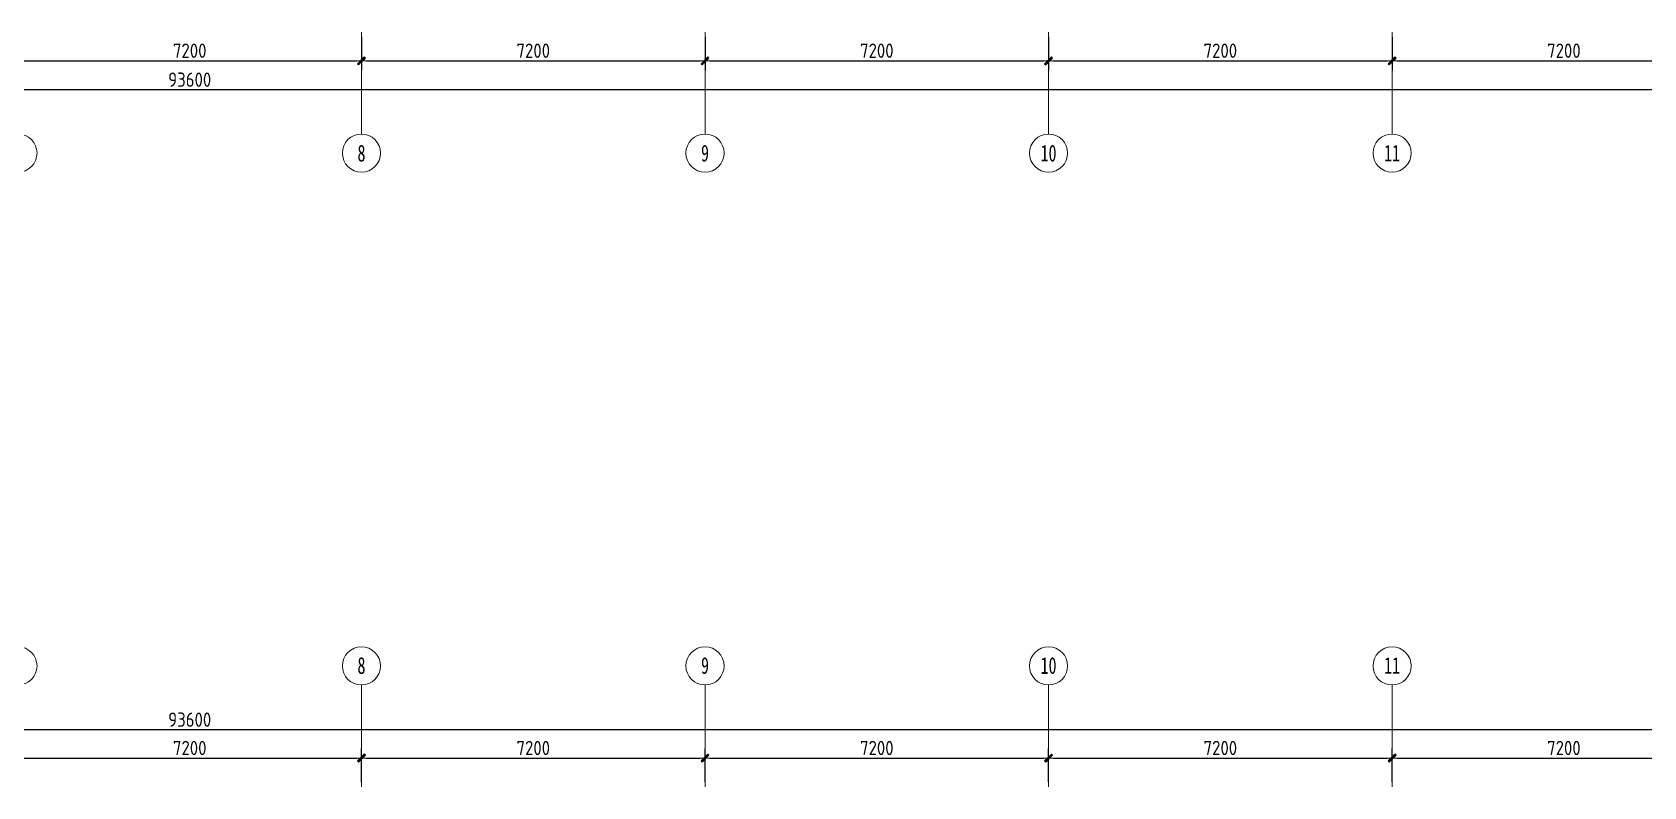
# Model space of a CAD drawing. Header units: millimetres. Extents: x 33621 to 401573, y -91663 to 133135.
# Drawn here: x 82197 to 115971, y -40800 to -24990 of the extents above; entities that cross this region are included whole.
import ezdxf
from ezdxf.enums import TextEntityAlignment as Align

# ---------------------------------------------------------------- set-up
doc = ezdxf.new("R2010")
doc.units = ezdxf.units.MM
doc.header["$LTSCALE"] = 10
doc.layers.get('0').update_dxf_attribs({"color": 253})
doc.layers.get('Defpoints').update_dxf_attribs({"color": 250})
doc.layers.add('AXIS【轴号】', color=253, linetype='Continuous', lineweight=0)
doc.layers.add('Dim【尺寸标注】', color=253, linetype='Continuous')
doc.layers.add('PUB_DIM', color=253, linetype='Continuous')
doc.styles.add('CCD_DIM', font='ARCHS.SHX')
doc.styles.add('宋体', font='', dxfattribs={"width": 0.7})
doc.styles.get('宋体').set_extended_font_data('SimSun')
doc.dimstyles.new('ZL_1：100', dxfattribs={"dimtxt": 3, "dimasz": 1, "dimexe": 2, "dimexo": 2, "dimgap": 0.6, "dimtad": 1, "dimdec": 0, "dimrnd": 5, "dimdsep": 46, "dimtxsty": 'CCD_DIM', "dimblk": 'WS-cj', "dimblk1": 'WS-cj', "dimblk2": 'WS-cj', "dimcen": 1, "dimclrd": 44, "dimclre": 44, "dimclrt": 2, "dimadec": 0, "dimazin": 2, "dimtfac": 1, "dimtdec": 0, "dimtix": 1, "dimtmove": 2, "dimatfit": 3, "dimldrblk": 'hl_arrow2', "dimfxl": 5, "dimfxlon": 1, "dimarcsym": 0})

# ---------------------------------------------------------------- blocks, each defined once
blk = doc.blocks.new('hl_Axis-A1')
at = {"color": 150, "ltscale": 2}
blk.add_line((21.33, 0), (0, 0), dxfattribs=at)
at = {"color": 150}
blk.add_circle((25.33, 0), 4, dxfattribs=at)
at = {"color": 50, "style": '宋体', "width": 0.7}
blk.add_attdef('轴号', text='', height=3.5, dxfattribs=at).set_placement((25.33, 0), align=Align.MIDDLE_CENTER)
blk = doc.blocks.new('WS-cj')
blk.add_hatch(color=2).paths.add_polyline_path([(0.59, 0.82), (-0.82, -0.59), (-0.59, -0.82), (0.82, 0.59)])
at = {"color": 2, "linetype": 'ByBlock', "lineweight": 0}
for p, q in [((-1.1, 0), (0, 0)), ((0, 0), (1.1, 0))]:
    blk.add_line(p, q, dxfattribs=at)
at = {"color": 2}
blk.add_lwpolyline([(0.59, 0.82), (-0.82, -0.59), (-0.59, -0.82), (0.82, 0.59)], close=True, dxfattribs=at)
blk = doc.blocks.new('*D246')
at = {"layer": 'Defpoints', "color": 0, "transparency": 16777216}
for p in [(-1262, -18684), (5938, -18684), (5938, -19284)]:
    blk.add_point(p, dxfattribs=at)
at = {"layer": 'Dim【尺寸标注】', "color": 44, "lineweight": -2, "transparency": 16777216}
for p, q in [((-1262, -18784), (-1262, -19484)), ((5938, -18784), (5938, -19484)), ((-1162, -19284), (5838, -19284))]:
    blk.add_line(p, q, dxfattribs=at)
at = {"layer": 'Dim【尺寸标注】', "color": 44, "lineweight": -2, "transparency": 16777216, "xscale": 100, "yscale": 100, "zscale": 100, "rotation": 180}
blk.add_blockref('WS-cj', (-1262, -19284), dxfattribs=at)
at = {"layer": 'Dim【尺寸标注】', "color": 44, "lineweight": -2, "transparency": 16777216, "xscale": 100, "yscale": 100, "zscale": 100}
blk.add_blockref('WS-cj', (5938, -19284), dxfattribs=at)
at = {"layer": 'Dim【尺寸标注】', "color": 2, "transparency": 16777216, "insert": (2338, -19071), "char_height": 300, "attachment_point": 5, "style": 'CCD_DIM'}
blk.add_mtext('7200', dxfattribs=at)
blk = doc.blocks.new('hl_arrow2')
at = {"color": 2}
blk.add_line((0, 0), (-1, 0), dxfattribs=at)
blk.add_lwpolyline([(0, 0), (-1, -1), (-1, -1), (0, 0), (-1, 1), (-1, 1)], close=True, dxfattribs=at)
blk = doc.blocks.new('*D247')
at = {"layer": 'Defpoints', "color": 0, "transparency": 16777216}
for p in [(5938, -18684), (13138, -18684), (13138, -19284)]:
    blk.add_point(p, dxfattribs=at)
at = {"layer": 'Dim【尺寸标注】', "color": 44, "lineweight": -2, "transparency": 16777216}
for p, q in [((5938, -18784), (5938, -19484)), ((13138, -18784), (13138, -19484)), ((6038, -19284), (13038, -19284))]:
    blk.add_line(p, q, dxfattribs=at)
at = {"layer": 'Dim【尺寸标注】', "color": 44, "lineweight": -2, "transparency": 16777216, "xscale": 100, "yscale": 100, "zscale": 100, "rotation": 180}
blk.add_blockref('WS-cj', (5938, -19284), dxfattribs=at)
at = {"layer": 'Dim【尺寸标注】', "color": 44, "lineweight": -2, "transparency": 16777216, "xscale": 100, "yscale": 100, "zscale": 100}
blk.add_blockref('WS-cj', (13138, -19284), dxfattribs=at)
at = {"layer": 'Dim【尺寸标注】', "color": 2, "transparency": 16777216, "insert": (9538, -19071), "char_height": 300, "attachment_point": 5, "style": 'CCD_DIM'}
blk.add_mtext('7200', dxfattribs=at)
blk = doc.blocks.new('*D248')
at = {"layer": 'Defpoints', "color": 0, "transparency": 16777216}
for p in [(13138, -18684), (20338, -18684), (20338, -19284)]:
    blk.add_point(p, dxfattribs=at)
at = {"layer": 'Dim【尺寸标注】', "color": 44, "lineweight": -2, "transparency": 16777216}
for p, q in [((13138, -18784), (13138, -19484)), ((20338, -18784), (20338, -19484)), ((13238, -19284), (20238, -19284))]:
    blk.add_line(p, q, dxfattribs=at)
at = {"layer": 'Dim【尺寸标注】', "color": 44, "lineweight": -2, "transparency": 16777216, "xscale": 100, "yscale": 100, "zscale": 100, "rotation": 180}
blk.add_blockref('WS-cj', (13138, -19284), dxfattribs=at)
at = {"layer": 'Dim【尺寸标注】', "color": 44, "lineweight": -2, "transparency": 16777216, "xscale": 100, "yscale": 100, "zscale": 100}
blk.add_blockref('WS-cj', (20338, -19284), dxfattribs=at)
at = {"layer": 'Dim【尺寸标注】', "color": 2, "transparency": 16777216, "insert": (16738, -19071), "char_height": 300, "attachment_point": 5, "style": 'CCD_DIM'}
blk.add_mtext('7200', dxfattribs=at)
blk = doc.blocks.new('*D249')
at = {"layer": 'Defpoints', "color": 0, "transparency": 16777216}
for p in [(20338, -18684), (27538, -18684), (27538, -19284)]:
    blk.add_point(p, dxfattribs=at)
at = {"layer": 'Dim【尺寸标注】', "color": 44, "lineweight": -2, "transparency": 16777216}
for p, q in [((20338, -18784), (20338, -19484)), ((27538, -18784), (27538, -19484)), ((20438, -19284), (27438, -19284))]:
    blk.add_line(p, q, dxfattribs=at)
at = {"layer": 'Dim【尺寸标注】', "color": 44, "lineweight": -2, "transparency": 16777216, "xscale": 100, "yscale": 100, "zscale": 100, "rotation": 180}
blk.add_blockref('WS-cj', (20338, -19284), dxfattribs=at)
at = {"layer": 'Dim【尺寸标注】', "color": 44, "lineweight": -2, "transparency": 16777216, "xscale": 100, "yscale": 100, "zscale": 100}
blk.add_blockref('WS-cj', (27538, -19284), dxfattribs=at)
at = {"layer": 'Dim【尺寸标注】', "color": 2, "transparency": 16777216, "insert": (23938, -19071), "char_height": 300, "attachment_point": 5, "style": 'CCD_DIM'}
blk.add_mtext('7200', dxfattribs=at)
blk = doc.blocks.new('*D250')
at = {"layer": 'Defpoints', "color": 0, "transparency": 16777216}
for p in [(27538, -18684), (34738, -18684), (34738, -19284)]:
    blk.add_point(p, dxfattribs=at)
at = {"layer": 'Dim【尺寸标注】', "color": 44, "lineweight": -2, "transparency": 16777216}
for p, q in [((27538, -18784), (27538, -19484)), ((34738, -18784), (34738, -19484)), ((27638, -19284), (34638, -19284))]:
    blk.add_line(p, q, dxfattribs=at)
at = {"layer": 'Dim【尺寸标注】', "color": 44, "lineweight": -2, "transparency": 16777216, "xscale": 100, "yscale": 100, "zscale": 100, "rotation": 180}
blk.add_blockref('WS-cj', (27538, -19284), dxfattribs=at)
at = {"layer": 'Dim【尺寸标注】', "color": 44, "lineweight": -2, "transparency": 16777216, "xscale": 100, "yscale": 100, "zscale": 100}
blk.add_blockref('WS-cj', (34738, -19284), dxfattribs=at)
at = {"layer": 'Dim【尺寸标注】', "color": 2, "transparency": 16777216, "insert": (31138, -19071), "char_height": 300, "attachment_point": 5, "style": 'CCD_DIM'}
blk.add_mtext('7200', dxfattribs=at)
blk = doc.blocks.new('*D255')
at = {"layer": 'Defpoints', "color": 0, "transparency": 16777216}
for p in [(-44462, -18684), (49138, -18684), (49138, -19884)]:
    blk.add_point(p, dxfattribs=at)
at = {"layer": 'Dim【尺寸标注】', "color": 44, "lineweight": -2, "transparency": 16777216}
for p, q in [((-44462, -19384), (-44462, -20084)), ((49138, -19384), (49138, -20084)), ((-44362, -19884), (49038, -19884))]:
    blk.add_line(p, q, dxfattribs=at)
at = {"layer": 'Dim【尺寸标注】', "color": 44, "lineweight": -2, "transparency": 16777216, "xscale": 100, "yscale": 100, "zscale": 100, "rotation": 180}
blk.add_blockref('WS-cj', (-44462, -19884), dxfattribs=at)
at = {"layer": 'Dim【尺寸标注】', "color": 44, "lineweight": -2, "transparency": 16777216, "xscale": 100, "yscale": 100, "zscale": 100}
blk.add_blockref('WS-cj', (49138, -19884), dxfattribs=at)
at = {"layer": 'Dim【尺寸标注】', "color": 2, "transparency": 16777216, "insert": (2338, -19678), "char_height": 300, "attachment_point": 5, "style": 'CCD_DIM'}
blk.add_mtext('93600', dxfattribs=at)
blk = doc.blocks.new('*D266')
at = {"layer": 'Defpoints', "color": 0, "transparency": 16777216}
for p in [(5938, 2411), (-1262, 1811), (5938, 1811)]:
    blk.add_point(p, dxfattribs=at)
at = {"layer": 'Dim【尺寸标注】', "color": 44, "lineweight": -2, "transparency": 16777216}
for p, q in [((-1262, 1911), (-1262, 2611)), ((-1162, 2411), (5838, 2411)), ((5938, 1911), (5938, 2611))]:
    blk.add_line(p, q, dxfattribs=at)
at = {"layer": 'Dim【尺寸标注】', "color": 44, "lineweight": -2, "transparency": 16777216, "xscale": 100, "yscale": 100, "zscale": 100, "rotation": 180}
blk.add_blockref('WS-cj', (-1262, 2411), dxfattribs=at)
at = {"layer": 'Dim【尺寸标注】', "color": 44, "lineweight": -2, "transparency": 16777216, "xscale": 100, "yscale": 100, "zscale": 100}
blk.add_blockref('WS-cj', (5938, 2411), dxfattribs=at)
at = {"layer": 'Dim【尺寸标注】', "color": 2, "transparency": 16777216, "insert": (2338, 2623), "char_height": 300, "attachment_point": 5, "style": 'CCD_DIM'}
blk.add_mtext('7200', dxfattribs=at)
blk = doc.blocks.new('*D267')
at = {"layer": 'Defpoints', "color": 0, "transparency": 16777216}
for p in [(13138, 2411), (5938, 1811), (13138, 1811)]:
    blk.add_point(p, dxfattribs=at)
at = {"layer": 'Dim【尺寸标注】', "color": 44, "lineweight": -2, "transparency": 16777216}
for p, q in [((5938, 1911), (5938, 2611)), ((6038, 2411), (13038, 2411)), ((13138, 1911), (13138, 2611))]:
    blk.add_line(p, q, dxfattribs=at)
at = {"layer": 'Dim【尺寸标注】', "color": 44, "lineweight": -2, "transparency": 16777216, "xscale": 100, "yscale": 100, "zscale": 100, "rotation": 180}
blk.add_blockref('WS-cj', (5938, 2411), dxfattribs=at)
at = {"layer": 'Dim【尺寸标注】', "color": 44, "lineweight": -2, "transparency": 16777216, "xscale": 100, "yscale": 100, "zscale": 100}
blk.add_blockref('WS-cj', (13138, 2411), dxfattribs=at)
at = {"layer": 'Dim【尺寸标注】', "color": 2, "transparency": 16777216, "insert": (9538, 2623), "char_height": 300, "attachment_point": 5, "style": 'CCD_DIM'}
blk.add_mtext('7200', dxfattribs=at)
blk = doc.blocks.new('*D268')
at = {"layer": 'Defpoints', "color": 0, "transparency": 16777216}
for p in [(20338, 2411), (13138, 1811), (20338, 1811)]:
    blk.add_point(p, dxfattribs=at)
at = {"layer": 'Dim【尺寸标注】', "color": 44, "lineweight": -2, "transparency": 16777216}
for p, q in [((13138, 1911), (13138, 2611)), ((13238, 2411), (20238, 2411)), ((20338, 1911), (20338, 2611))]:
    blk.add_line(p, q, dxfattribs=at)
at = {"layer": 'Dim【尺寸标注】', "color": 44, "lineweight": -2, "transparency": 16777216, "xscale": 100, "yscale": 100, "zscale": 100, "rotation": 180}
blk.add_blockref('WS-cj', (13138, 2411), dxfattribs=at)
at = {"layer": 'Dim【尺寸标注】', "color": 44, "lineweight": -2, "transparency": 16777216, "xscale": 100, "yscale": 100, "zscale": 100}
blk.add_blockref('WS-cj', (20338, 2411), dxfattribs=at)
at = {"layer": 'Dim【尺寸标注】', "color": 2, "transparency": 16777216, "insert": (16738, 2623), "char_height": 300, "attachment_point": 5, "style": 'CCD_DIM'}
blk.add_mtext('7200', dxfattribs=at)
blk = doc.blocks.new('*D269')
at = {"layer": 'Defpoints', "color": 0, "transparency": 16777216}
for p in [(27538, 2411), (20338, 1811), (27538, 1811)]:
    blk.add_point(p, dxfattribs=at)
at = {"layer": 'Dim【尺寸标注】', "color": 44, "lineweight": -2, "transparency": 16777216}
for p, q in [((20338, 1911), (20338, 2611)), ((20438, 2411), (27438, 2411)), ((27538, 1911), (27538, 2611))]:
    blk.add_line(p, q, dxfattribs=at)
at = {"layer": 'Dim【尺寸标注】', "color": 44, "lineweight": -2, "transparency": 16777216, "xscale": 100, "yscale": 100, "zscale": 100, "rotation": 180}
blk.add_blockref('WS-cj', (20338, 2411), dxfattribs=at)
at = {"layer": 'Dim【尺寸标注】', "color": 44, "lineweight": -2, "transparency": 16777216, "xscale": 100, "yscale": 100, "zscale": 100}
blk.add_blockref('WS-cj', (27538, 2411), dxfattribs=at)
at = {"layer": 'Dim【尺寸标注】', "color": 2, "transparency": 16777216, "insert": (23938, 2623), "char_height": 300, "attachment_point": 5, "style": 'CCD_DIM'}
blk.add_mtext('7200', dxfattribs=at)
blk = doc.blocks.new('*D270')
at = {"layer": 'Defpoints', "color": 0, "transparency": 16777216}
for p in [(34738, 2411), (27538, 1811), (34738, 1811)]:
    blk.add_point(p, dxfattribs=at)
at = {"layer": 'Dim【尺寸标注】', "color": 44, "lineweight": -2, "transparency": 16777216}
for p, q in [((27538, 1911), (27538, 2611)), ((27638, 2411), (34638, 2411)), ((34738, 1911), (34738, 2611))]:
    blk.add_line(p, q, dxfattribs=at)
at = {"layer": 'Dim【尺寸标注】', "color": 44, "lineweight": -2, "transparency": 16777216, "xscale": 100, "yscale": 100, "zscale": 100, "rotation": 180}
blk.add_blockref('WS-cj', (27538, 2411), dxfattribs=at)
at = {"layer": 'Dim【尺寸标注】', "color": 44, "lineweight": -2, "transparency": 16777216, "xscale": 100, "yscale": 100, "zscale": 100}
blk.add_blockref('WS-cj', (34738, 2411), dxfattribs=at)
at = {"layer": 'Dim【尺寸标注】', "color": 2, "transparency": 16777216, "insert": (31138, 2623), "char_height": 300, "attachment_point": 5, "style": 'CCD_DIM'}
blk.add_mtext('7200', dxfattribs=at)
blk = doc.blocks.new('*D273')
at = {"layer": 'Defpoints', "color": 0, "transparency": 16777216}
for p in [(49138, 3011), (-44462, 1811), (49138, 1811)]:
    blk.add_point(p, dxfattribs=at)
at = {"layer": 'Dim【尺寸标注】', "color": 44, "lineweight": -2, "transparency": 16777216}
for p, q in [((-44462, 2511), (-44462, 3211)), ((49138, 2511), (49138, 3211)), ((-44362, 3011), (49038, 3011))]:
    blk.add_line(p, q, dxfattribs=at)
at = {"layer": 'Dim【尺寸标注】', "color": 44, "lineweight": -2, "transparency": 16777216, "xscale": 100, "yscale": 100, "zscale": 100, "rotation": 180}
blk.add_blockref('WS-cj', (-44462, 3011), dxfattribs=at)
at = {"layer": 'Dim【尺寸标注】', "color": 44, "lineweight": -2, "transparency": 16777216, "xscale": 100, "yscale": 100, "zscale": 100}
blk.add_blockref('WS-cj', (49138, 3011), dxfattribs=at)
at = {"layer": 'Dim【尺寸标注】', "color": 2, "transparency": 16777216, "insert": (2338, 3217), "char_height": 300, "attachment_point": 5, "style": 'CCD_DIM'}
blk.add_mtext('93600', dxfattribs=at)
blk = doc.blocks.new('ZL_061117299')
at = {"layer": 'AXIS【轴号】'}
ref = blk.add_blockref('hl_Axis-A1', (-1262.3, 1810.8), dxfattribs=dict(at, xscale=-100, yscale=100, zscale=100, rotation=270))
ref.add_attrib('轴号', '7', dxfattribs={"layer": '0', "color": 2, "height": 350, "style": '宋体', "width": 0.7}).set_placement((-1262.3, 4355.8), align=Align.MIDDLE_CENTER)
ref = blk.add_blockref('hl_Axis-A1', (5937.7, 1810.8), dxfattribs=dict(at, xscale=-100, yscale=100, zscale=100, rotation=270))
ref.add_attrib('轴号', '8', dxfattribs={"layer": '0', "color": 2, "height": 350, "style": '宋体', "width": 0.7}).set_placement((5937.7, 4351.9), align=Align.MIDDLE_CENTER)
ref = blk.add_blockref('hl_Axis-A1', (13137.7, 1810.8), dxfattribs=dict(at, xscale=-100, yscale=100, zscale=100, rotation=270))
ref.add_attrib('轴号', '9', dxfattribs={"layer": '0', "color": 2, "height": 350, "style": '宋体', "width": 0.7}).set_placement((13137.7, 4351.9), align=Align.MIDDLE_CENTER)
ref = blk.add_blockref('hl_Axis-A1', (20337.7, 1810.8), dxfattribs=dict(at, xscale=-100, yscale=100, zscale=100, rotation=270))
ref.add_attrib('轴号', '10', dxfattribs={"layer": '0', "color": 2, "height": 350, "style": '宋体', "width": 0.7}).set_placement((20337.7, 4351.9), align=Align.MIDDLE_CENTER)
ref = blk.add_blockref('hl_Axis-A1', (27537.7, 1810.8), dxfattribs=dict(at, xscale=-100, yscale=100, zscale=100, rotation=270))
ref.add_attrib('轴号', '11', dxfattribs={"layer": '0', "color": 2, "height": 350, "style": '宋体', "width": 0.7}).set_placement((27537.7, 4353.9), align=Align.MIDDLE_CENTER)
ref = blk.add_blockref('hl_Axis-A1', (-1262.3, -18683.9), dxfattribs=dict(at, xscale=100, yscale=100, zscale=100, rotation=270))
ref.add_attrib('轴号', '7', dxfattribs={"layer": '0', "color": 2, "height": 350, "style": '宋体', "width": 0.7}).set_placement((-1262.3, -21217.2), align=Align.MIDDLE_CENTER)
ref = blk.add_blockref('hl_Axis-A1', (5937.7, -18683.9), dxfattribs=dict(at, xscale=100, yscale=100, zscale=100, rotation=270))
ref.add_attrib('轴号', '8', dxfattribs={"layer": '0', "color": 2, "height": 350, "style": '宋体', "width": 0.7}).set_placement((5937.7, -21217.2), align=Align.MIDDLE_CENTER)
ref = blk.add_blockref('hl_Axis-A1', (13137.7, -18683.9), dxfattribs=dict(at, xscale=100, yscale=100, zscale=100, rotation=270))
ref.add_attrib('轴号', '9', dxfattribs={"layer": '0', "color": 2, "height": 350, "style": '宋体', "width": 0.7}).set_placement((13137.7, -21217.2), align=Align.MIDDLE_CENTER)
ref = blk.add_blockref('hl_Axis-A1', (20337.7, -18683.9), dxfattribs=dict(at, xscale=100, yscale=100, zscale=100, rotation=270))
ref.add_attrib('轴号', '10', dxfattribs={"layer": '0', "color": 2, "height": 350, "style": '宋体', "width": 0.7}).set_placement((20337.7, -21217.2), align=Align.MIDDLE_CENTER)
ref = blk.add_blockref('hl_Axis-A1', (27537.7, -18683.9), dxfattribs=dict(at, xscale=100, yscale=100, zscale=100, rotation=270))
ref.add_attrib('轴号', '11', dxfattribs={"layer": '0', "color": 2, "height": 350, "style": '宋体', "width": 0.7}).set_placement((27537.7, -21217.2), align=Align.MIDDLE_CENTER)
at = {"layer": 'Dim【尺寸标注】'}
for p1, p2, distance, picture, middle in [((-44462.3, 1810.8), (49137.7, 1810.8), 1200, '*D273', (2337.7, 3217)), ((-1262.3, 1810.8), (5937.7, 1810.8), 600, '*D266', (2337.7, 2623.3)), ((5937.7, 1810.8), (13137.7, 1810.8), 600, '*D267', (9537.7, 2623.3)), ((13137.7, 1810.8), (20337.7, 1810.8), 600, '*D268', (16737.7, 2623.3)), ((20337.7, 1810.8), (27537.7, 1810.8), 600, '*D269', (23937.7, 2623.3)), ((27537.7, 1810.8), (34737.7, 1810.8), 600, '*D270', (31137.7, 2623.3)), ((-44462.3, -18683.9), (49137.7, -18683.9), -1200, '*D255', (2337.7, -19677.6)), ((-1262.3, -18683.9), (5937.7, -18683.9), -600, '*D246', (2337.7, -19071.4)), ((5937.7, -18683.9), (13137.7, -18683.9), -600, '*D247', (9537.7, -19071.4)), ((13137.7, -18683.9), (20337.7, -18683.9), -600, '*D248', (16737.7, -19071.4)), ((20337.7, -18683.9), (27537.7, -18683.9), -600, '*D249', (23937.7, -19071.4)), ((27537.7, -18683.9), (34737.7, -18683.9), -600, '*D250', (31137.7, -19071.4))]:
    dim = blk.add_aligned_dim(p1=p1, p2=p2, distance=distance, dimstyle='ZL_1：100', dxfattribs=at)
    dim.commit()
    dim.dimension.update_dxf_attribs({"geometry": picture, "text_midpoint": middle})

msp = doc.modelspace()

# ---------------------------------------------------------------- block references
at = {"layer": 'PUB_DIM'}
for p in [(83158.8, -6306), (83158.8, -42610.6)]:
    msp.add_blockref('ZL_061117299', p, dxfattribs=at)

doc.saveas('drawing.dxf')
